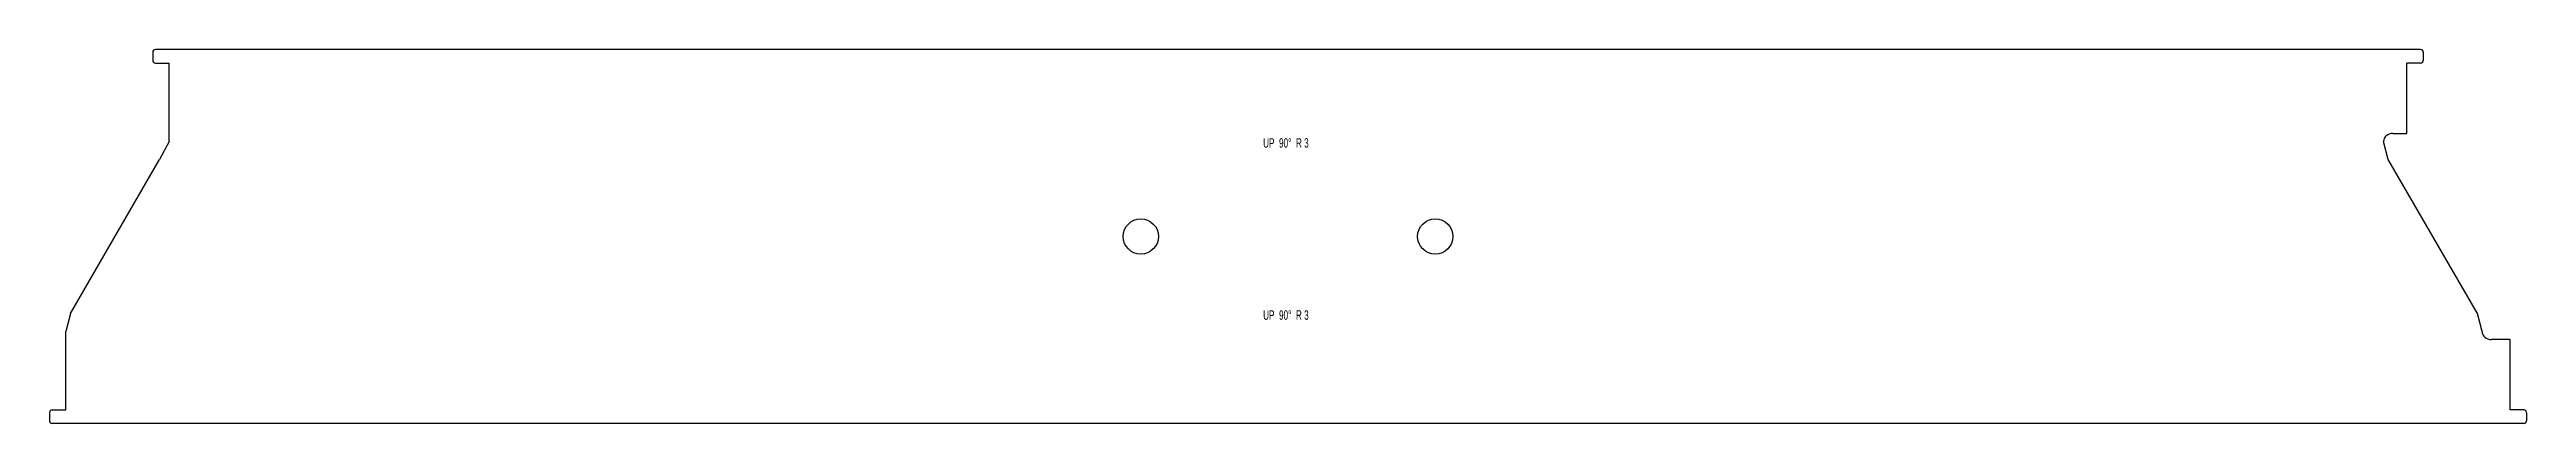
# Model space of a CAD drawing. Header units: millimetres. Extents: x 3 to 917, y 3 to 141.
import ezdxf

# ---------------------------------------------------------------- set-up
doc = ezdxf.new("R2010")
doc.units = ezdxf.units.MM
doc.layers.add('CUT', color=7, linetype='Continuous', lineweight=25)
doc.styles.add('SLDTEXTSTYLE0', font='TXT', dxfattribs={"width": 0.645833})

msp = doc.modelspace()

# ---------------------------------------------------------------- linework, layer by layer
at = {"layer": 'CUT', "color": 3}
for p, q in [((41.11, 140.2), (41.11, 137.2)), ((878.35, 141.2), (42.11, 141.2)), ((879.35, 140.2), (879.35, 137.2)), ((42.11, 136.2), (47.11, 136.2)), ((47.11, 107.2), (47.11, 136.2)), ((878.35, 136.2), (873.35, 136.2)), ((873.35, 110.2), (873.35, 136.2)), ((868.16, 110.2), (873.35, 110.2)), ((10.73, 43.6), (43.64, 100.6)), ((47.11, 107.2), (43.64, 100.6)), ((866.43, 100.6), (864.69, 107.2)), ((899.33, 43.6), (866.43, 100.6)), ((10.73, 43.6), (9, 37)), ((9, 8), (9, 37)), ((901.07, 37), (899.33, 43.6)), ((911.46, 34), (904.53, 34)), ((911.46, 8), (911.46, 34)), ((3, 7), (3, 4)), ((4, 8), (9, 8)), ((916.46, 3), (4, 3)), ((916.46, 8), (911.46, 8)), ((917.46, 7), (917.46, 4))]:
    msp.add_line(p, q, dxfattribs=at)
for centre in [(405.88, 72.1), (514.59, 72.1)]:
    msp.add_circle(centre, 6.5, dxfattribs=at)
for centre, start, end in [((42.11, 140.2), 90, 180), ((42.11, 137.2), 180, 270), ((878.35, 140.2), 0, 90), ((878.35, 137.2), 270, 0), ((4, 7), 90, 180), ((4, 4), 180, 270), ((916.46, 7), 0, 90), ((916.46, 4), 270, 0)]:
    msp.add_arc(centre, 1, start, end, dxfattribs=at)
for centre, start_param, end_param in [((868.16, 107.2), 4.712389, 6.283185), ((904.53, 37), 0, 1.570796)]:
    msp.add_ellipse(centre, major_axis=(-3.46, 0), ratio=0.866025, start_param=start_param, end_param=end_param, dxfattribs=at)

# ---------------------------------------------------------------- texts
at = {"color": 7, "linetype": 'Continuous', "lineweight": 0, "char_height": 3.5, "attachment_point": 2, "style": 'SLDTEXTSTYLE0'}
for insert in [(459.46, 108.42), (459.46, 44.83)]:
    msp.add_mtext('UP  90°  R 3', dxfattribs=dict(at, insert=insert))

doc.saveas('drawing.dxf')
